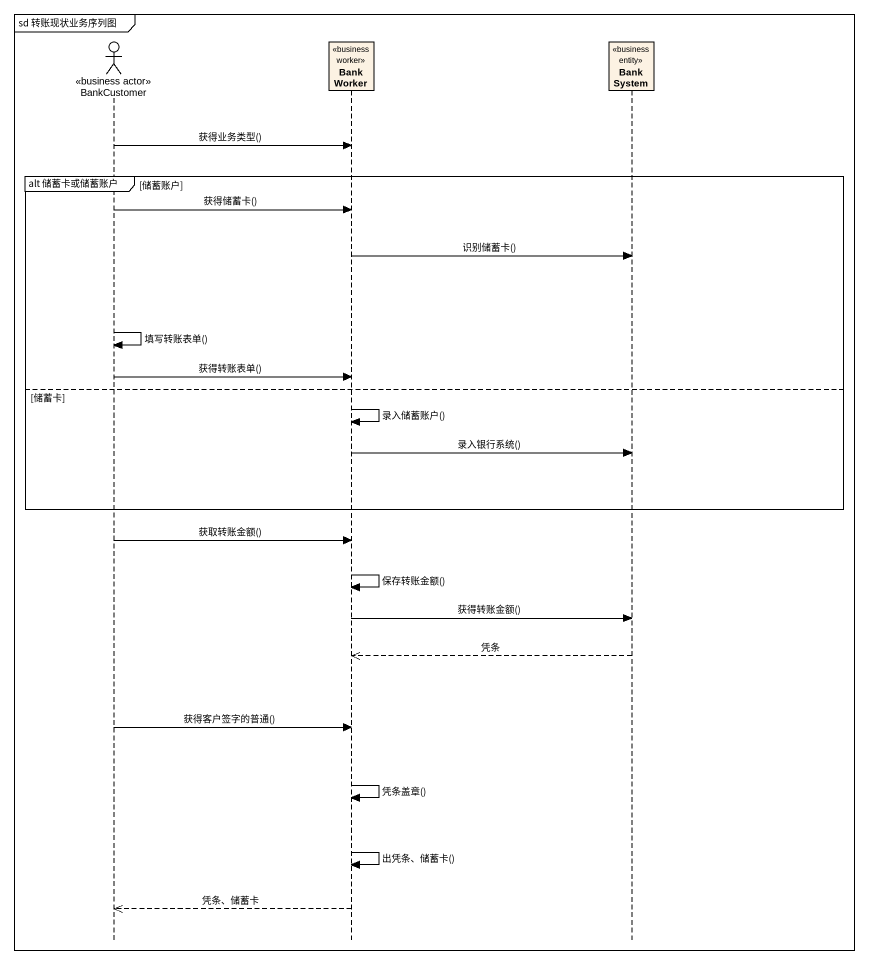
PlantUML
@startuml
mainframe sd 转账现状业务序列图
hide footbox
actor BankCustomer <<business actor>>
participant BankWorker <<business worker>>
participant BankSystem <<business entity>>

BankCustomer -> BankWorker : 获得业务类型()
group alt 储蓄卡或储蓄账户 [储蓄账户]
  BankCustomer -> BankWorker : 获得储蓄卡()
  BankWorker -> BankSystem : 识别储蓄卡()
  BankCustomer -> BankCustomer : 填写转账表单()
  BankCustomer -> BankWorker : 获得转账表单()
else 储蓄卡
  BankWorker -> BankWorker : 录入储蓄账户()
  BankWorker -> BankSystem : 录入银行系统()
end
BankCustomer -> BankWorker : 获取转账金额()
BankWorker -> BankWorker : 保存转账金额()
BankWorker -> BankSystem : 获得转账金额()
BankSystem -->> BankWorker : 凭条
BankCustomer -> BankWorker : 获得客户签字的普通()
BankWorker -> BankWorker : 凭条盖章()
BankWorker -> BankWorker : 出凭条、储蓄卡()
BankWorker -->> BankCustomer : 凭条、储蓄卡
@enduml
